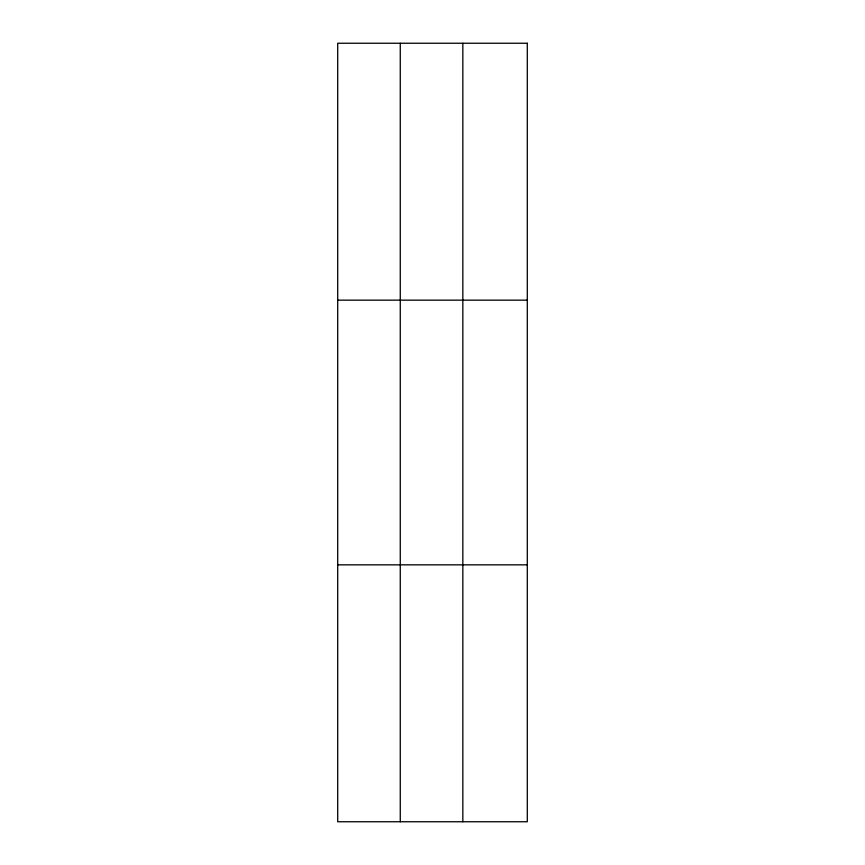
<?xml version="1.0" encoding="UTF-8"?>
<svg xmlns="http://www.w3.org/2000/svg" width="865" height="865" viewBox="0 0 865 865"><rect width="100%" height="100%" fill="white"/><g stroke="black" fill="none" stroke-linecap="round" stroke-linejoin="round"><path stroke-width="1.3" d="M400.268 821.75L400.268 43.25M462.84 821.75L462.84 43.25M337.707 300.155L527.293 300.155M337.707 564.845L527.293 564.845M527.293 43.25L527.293 821.75L337.707 821.75L337.707 43.25L527.293 43.25"/></g></svg>
